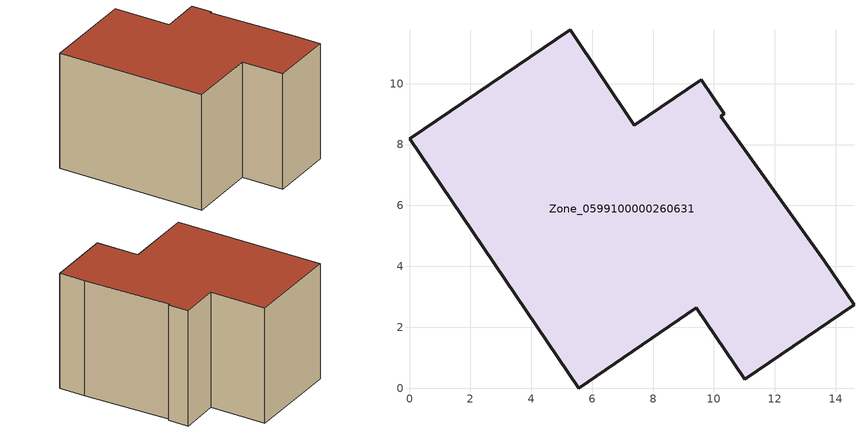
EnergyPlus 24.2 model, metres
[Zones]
Zone_0599100000260631
 floor ground (C_G): 5.55,0 0,8.2 5.28,11.77 7.39,8.64 9.58,10.13 10.34,9.01 10.22,8.94 13.62,4.18 14.6,2.74 11.02,0.3 9.42,2.64 z0
 wall outside (C_F): 7.39,8.64 5.28,11.77 0,8.2 5.55,0 9.42,2.64 11.02,0.3 14.6,2.74 13.62,4.18 10.22,8.94 10.34,9.01 9.58,10.13 7.39,8.64 z0:7.88
 roof outside (C_R): 13.62,4.18 10.22,8.94 10.34,9.01 9.58,10.13 7.39,8.64 5.28,11.77 0,8.2 5.55,0 9.42,2.64 11.02,0.3 14.6,2.74 z7.88
[BUILDING]
Pand.0599100000260631: North Axis=0; Terrain=City; Loads Convergence Tolerance Value=0.04; Temperature Convergence Tolerance Value=0.4; Solar Distribution=FullExterior; Maximum Number of Warmup Days=25; Minimum Number of Warmup Days=1
[Site:Location]
Rotterdam.The.Hague.AP_ZH_NLD Design_Conditions: Latitude=51.96; Longitude=4.45; Time Zone=1; Elevation=-4.5
[SITE:GROUNDTEMPERATURE:BUILDINGSURFACE]
18, 18, 18, 18, 18, 18, 18, 18, 18, 18, 18, 18
[MATERIAL] Thermal Absorptance=0.9; Solar Absorptance=0.7; Visible Absorptance=0.7
Name | Roughness | Thickness | Conductivity | Density | Specific Heat
G.TC.1965-1974 | MediumSmooth | 0.15 | 0.882353 | 540 | 1210
F.TC.1965-1974 | Rough | 0.3 | 0.697674 | 1920 | 840
R.TC.1965-1974 | MediumRough | 0.2 | 0.232558 | 1500 | 1000
[CONSTRUCTION]
C_G: G.TC.1965-1974
C_F: F.TC.1965-1974
C_R: R.TC.1965-1974
[ZONE]
Zone_0599100000260631: Type=1; Multiplier=1; Ceiling Height=Autocalculate; Volume=Autocalculate; Floor Area=autocalculate; Part of Total Floor Area=Yes
[ZONEINFILTRATION:DESIGNFLOWRATE]
Infil_Zone_0599100000260631: Zone or ZoneList or Space or SpaceList=Zone_0599100000260631; Schedule=AlwaysOn; Design Flow Rate Calculation Method=Flow/Area; Flow Rate per Floor Area=0.003; Constant Term Coefficient=1; Temperature Term Coefficient=0; Velocity Term Coefficient=0; Velocity Squared Term Coefficient=0
[HVACTEMPLATE:ZONE:IDEALLOADSAIRSYSTEM]
Zone_0599100000260631: Maximum Heating Supply Air Temperature=50; Minimum Cooling Supply Air Temperature=13; Maximum Heating Supply Air Humidity Ratio=0.0156; Minimum Cooling Supply Air Humidity Ratio=0.0077; Heating Limit=NoLimit; Cooling Limit=NoLimit; Dehumidification Control Type=ConstantSensibleHeatRatio; Cooling Sensible Heat Ratio=0.7; Dehumidification Setpoint=60; Humidification Control Type=None; Humidification Setpoint=30; Outdoor Air Method=None; Outdoor Air Flow Rate per Person=0.00944; Outdoor Air Flow Rate per Zone Floor Area=0; Outdoor Air Flow Rate per Zone=0; Demand Controlled Ventilation Type=None; Outdoor Air Economizer Type=NoEconomizer; Heat Recovery Type=None; Sensible Heat Recovery Effectiveness=0.7; Latent Heat Recovery Effectiveness=0.65
[ZONECONTROL:THERMOSTAT]
ThermostatControl_Zone_0599100000260631: Zone or ZoneList=Zone_0599100000260631; Control Type Schedule=DualSetpointControlType; Control 1=Thermostat_Zone_0599100000260631; Temperature Difference Between Cutout And Setpoint=0
[THERMOSTATSETPOINT:DUALSETPOINT]
Thermostat_Zone_0599100000260631: Heating Setpoint Temperature Schedule=HeatingSetpoint_Zone_0599100000260631; Cooling Setpoint Temperature Schedule=CoolingSetpoint_Zone_0599100000260631
[SCHEDULE:COMPACT]
HeatingSetpoint_Zone_0599100000260631: Through: 12/31, For: AllDays, Until: 24:00, 21
CoolingSetpoint_Zone_0599100000260631: Through: 12/31, For: AllDays, Until: 24:00, 24
DualSetpointControlType: Through: 12/31, For: AllDays, Until: 24:00, 4
AlwaysOn: Through: 12/31, For: AllDays, Until: 24:00, 1
